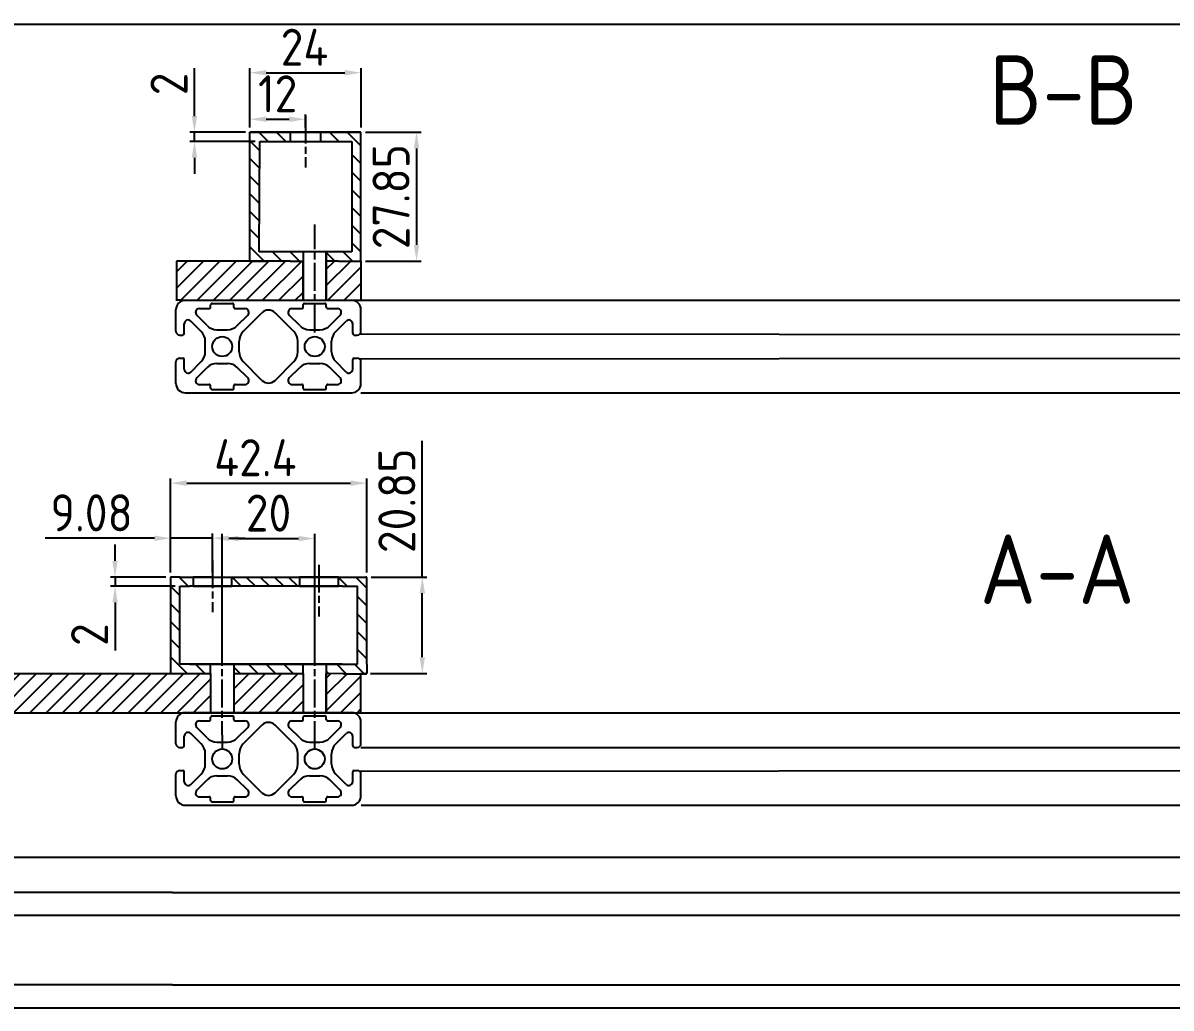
# Model space of a CAD drawing. Header units: millimetres. Extents: x 825 to 4294, y 1031 to 3282.
# Drawn here: x 3619 to 3867.2, y 1412.8 to 1625.7 of the extents above; entities that cross this region are included whole.
import ezdxf

# ---------------------------------------------------------------- set-up
doc = ezdxf.new("R2010")
doc.units = ezdxf.units.MM
for name, pattern in [('AM_ISO08W050', [18, 12, -1.5, 3, -1.5]), ('AM_ISO08W050x2', [9, 6, -0.75, 1.5, -0.75]), ('AUSGEZOGEN', [0]), ('PHL_THICK', [0])]:
    doc.linetypes.add(name, pattern=pattern)
for name, color, linetype, lineweight in [('AM_5', 3, 'Continuous', 25), ('AM_7N', 4, 'AM_ISO08W050', 25), ('AM_8', 1, 'Continuous', 25), ('linie4fun', 6, 'Continuous', 25)]:
    doc.layers.add(name, color=color, linetype=linetype, lineweight=lineweight)
doc.layers.add('L5STAR', color=7, linetype='AUSGEZOGEN')
doc.layers.add('wymiar', color=90, linetype='Continuous')
doc.styles.get("Standard").update_dxf_attribs({"font": 'geniso.shx'})
doc.dimstyles.new('AM_ISO$0', dxfattribs={"dimtxt": 3.5, "dimasz": 3.5, "dimexe": 1, "dimexo": 1, "dimgap": 1.5, "dimtad": 1, "dimdsep": 46, "dimtxsty": 'Standard', "dimcen": 0, "dimclrd": 256, "dimclre": 256, "dimclrt": 2, "dimadec": 0, "dimazin": 2, "dimtp": 0.1, "dimtm": 0.1, "dimtfac": 0.71, "dimtdec": 3, "dimtmove": 0, "dimatfit": 3, "dimfxl": 1, "dimlwd": -1, "dimlwe": -1, "dimarcsym": 1})
pattern_1 = [(45, (-917.7013, 222.8529), (-1.767767, 1.767767), [])]
pattern_2 = [(45, (-917.7013, 236.973), (-1.767767, 1.767767), [])]
pattern_3 = [(135, (-917.7013, 236.973), (-1.9091883, -1.9091883), [])]
pattern_4 = [(135, (-917.7013, 222.8529), (-1.9091883, -1.9091883), [])]

# ---------------------------------------------------------------- blocks, each defined once
blk = doc.blocks.new('*D112')
at = {"layer": 'AM_5', "linetype": 'ByBlock', "transparency": 16777216}
for p, q in [((3705.37, 1505.94), (3705.37, 1535.38)), ((3694.35, 1505.94), (3706.37, 1505.94)), ((3705.37, 1488.6), (3705.37, 1502.44)), ((3694.19, 1485.1), (3706.37, 1485.1))]:
    blk.add_line(p, q, dxfattribs=at)
at = {"layer": 'AM_5', "transparency": 16777216}
for points in [[(3704.79, 1502.44), (3705.96, 1502.44), (3705.37, 1505.94)], [(3704.79, 1488.6), (3705.96, 1488.6), (3705.37, 1485.1)]]:
    blk.add_solid(points, dxfattribs=at)
at = {"layer": 'DEFPOINTS', "color": 0, "transparency": 16777216}
for p in [(3693.35, 1505.94), (3693.19, 1485.1), (3705.37, 1485.1)]:
    blk.add_point(p, dxfattribs=at)
at = {"layer": 'AM_5', "color": 2, "transparency": 16777216, "insert": (3699.87, 1522.41), "char_height": 8, "attachment_point": 5, "rotation": 90}
blk.add_mtext('20.85', dxfattribs=at)
blk = doc.blocks.new('*D113')
at = {"layer": 'AM_5', "linetype": 'ByBlock', "transparency": 16777216}
for p, q in [((3693.12, 1602.06), (3705.12, 1602.06)), ((3704.12, 1598.56), (3704.12, 1577.71)), ((3693.12, 1574.21), (3705.12, 1574.21))]:
    blk.add_line(p, q, dxfattribs=at)
at = {"layer": 'AM_5', "transparency": 16777216}
for points in [[(3703.53, 1598.56), (3704.7, 1598.56), (3704.12, 1602.06)], [(3703.53, 1577.71), (3704.7, 1577.71), (3704.12, 1574.21)]]:
    blk.add_solid(points, dxfattribs=at)
at = {"layer": 'DEFPOINTS', "color": 0, "transparency": 16777216}
for p in [(3692.12, 1602.06), (3692.12, 1574.21), (3704.12, 1574.21)]:
    blk.add_point(p, dxfattribs=at)
at = {"layer": 'AM_5', "color": 2, "transparency": 16777216, "insert": (3698.62, 1588.13), "char_height": 8, "attachment_point": 5, "rotation": 90}
blk.add_mtext('27.85', dxfattribs=at)
blk = doc.blocks.new('*D116')
at = {"layer": 'AM_5', "linetype": 'ByBlock', "transparency": 16777216}
for p, q in [((3638.95, 1509.44), (3638.95, 1512.94)), ((3649.95, 1505.94), (3637.95, 1505.94)), ((3651.96, 1503.94), (3637.95, 1503.94)), ((3638.95, 1505.94), (3638.95, 1503.94)), ((3638.95, 1500.44), (3638.95, 1490.06))]:
    blk.add_line(p, q, dxfattribs=at)
at = {"layer": 'AM_5', "transparency": 16777216}
for points in [[(3638.37, 1509.44), (3639.53, 1509.44), (3638.95, 1505.94)], [(3638.37, 1500.44), (3639.53, 1500.44), (3638.95, 1503.94)]]:
    blk.add_solid(points, dxfattribs=at)
at = {"layer": 'DEFPOINTS', "color": 0, "transparency": 16777216}
for p in [(3638.95, 1503.94), (3650.95, 1505.94), (3652.96, 1503.94)]:
    blk.add_point(p, dxfattribs=at)
at = {"layer": 'AM_5', "color": 2, "transparency": 16777216, "insert": (3633.45, 1493.5), "char_height": 8, "attachment_point": 5, "rotation": 90}
blk.add_mtext('2', dxfattribs=at)
blk = doc.blocks.new('*D119')
at = {"layer": 'AM_5', "linetype": 'ByBlock', "transparency": 16777216}
for p, q in [((3656.12, 1605.56), (3656.12, 1615.94)), ((3667.12, 1602.06), (3655.12, 1602.06)), ((3656.12, 1600.06), (3656.12, 1602.06)), ((3669.24, 1600.06), (3655.12, 1600.06)), ((3656.12, 1596.56), (3656.12, 1593.06))]:
    blk.add_line(p, q, dxfattribs=at)
at = {"layer": 'AM_5', "transparency": 16777216}
for points in [[(3655.53, 1605.56), (3656.7, 1605.56), (3656.12, 1602.06)], [(3655.53, 1596.56), (3656.7, 1596.56), (3656.12, 1600.06)]]:
    blk.add_solid(points, dxfattribs=at)
at = {"layer": 'DEFPOINTS', "color": 0, "transparency": 16777216}
for p in [(3656.12, 1602.06), (3668.12, 1602.06), (3670.24, 1600.06)]:
    blk.add_point(p, dxfattribs=at)
at = {"layer": 'AM_5', "color": 2, "transparency": 16777216, "insert": (3650.62, 1612.5), "char_height": 8, "attachment_point": 5, "rotation": 90}
blk.add_mtext('2', dxfattribs=at)
blk = doc.blocks.new('*D120')
at = {"layer": 'AM_5', "linetype": 'ByBlock', "transparency": 16777216}
for p, q in [((3668.12, 1603.06), (3668.12, 1615.93)), ((3692.12, 1603.06), (3692.12, 1615.93)), ((3671.62, 1614.93), (3688.62, 1614.93))]:
    blk.add_line(p, q, dxfattribs=at)
at = {"layer": 'AM_5', "transparency": 16777216}
for points in [[(3671.62, 1615.51), (3671.62, 1614.34), (3668.12, 1614.93)], [(3688.62, 1615.51), (3688.62, 1614.34), (3692.12, 1614.93)]]:
    blk.add_solid(points, dxfattribs=at)
at = {"layer": 'DEFPOINTS', "color": 0, "transparency": 16777216}
for p in [(3692.12, 1614.93), (3668.12, 1602.06), (3692.12, 1602.06)]:
    blk.add_point(p, dxfattribs=at)
at = {"layer": 'AM_5', "color": 2, "transparency": 16777216, "insert": (3679.91, 1620.43), "char_height": 8, "attachment_point": 5}
blk.add_mtext('24', dxfattribs=at)
blk = doc.blocks.new('*D121')
at = {"layer": 'AM_5', "linetype": 'ByBlock', "transparency": 16777216}
for p, q in [((3650.95, 1506.94), (3650.95, 1527.23)), ((3654.45, 1526.23), (3689.85, 1526.23)), ((3693.35, 1506.94), (3693.35, 1527.23))]:
    blk.add_line(p, q, dxfattribs=at)
at = {"layer": 'AM_5', "transparency": 16777216}
for points in [[(3654.45, 1526.82), (3654.45, 1525.65), (3650.95, 1526.23)], [(3689.85, 1526.82), (3689.85, 1525.65), (3693.35, 1526.23)]]:
    blk.add_solid(points, dxfattribs=at)
at = {"layer": 'DEFPOINTS', "color": 0, "transparency": 16777216}
for p in [(3693.35, 1526.23), (3650.95, 1505.94), (3693.35, 1505.94)]:
    blk.add_point(p, dxfattribs=at)
at = {"layer": 'AM_5', "color": 2, "transparency": 16777216, "insert": (3669.28, 1531.73), "char_height": 8, "attachment_point": 5}
blk.add_mtext('42.4', dxfattribs=at)
blk = doc.blocks.new('*D125')
at = {"layer": 'AM_5', "linetype": 'ByBlock', "transparency": 16777216}
for p, q in [((3647.45, 1514.32), (3623.82, 1514.32)), ((3650.95, 1506.94), (3650.95, 1515.32)), ((3660.03, 1514.32), (3650.95, 1514.32)), ((3660.03, 1506.94), (3660.03, 1515.32)), ((3663.53, 1514.32), (3667.03, 1514.32))]:
    blk.add_line(p, q, dxfattribs=at)
at = {"layer": 'AM_5', "transparency": 16777216}
for points in [[(3647.45, 1514.9), (3647.45, 1513.73), (3650.95, 1514.32)], [(3663.53, 1514.9), (3663.53, 1513.73), (3660.03, 1514.32)]]:
    blk.add_solid(points, dxfattribs=at)
at = {"layer": 'DEFPOINTS', "color": 0, "transparency": 16777216}
for p in [(3650.95, 1514.32), (3650.95, 1505.94), (3660.03, 1505.94)]:
    blk.add_point(p, dxfattribs=at)
at = {"layer": 'AM_5', "color": 2, "transparency": 16777216, "insert": (3633.88, 1519.82), "char_height": 8, "attachment_point": 5}
blk.add_mtext('9.08', dxfattribs=at)
blk = doc.blocks.new('*D126')
at = {"layer": 'AM_5', "linetype": 'ByBlock', "transparency": 16777216}
for p, q in [((3662.12, 1488.1), (3662.12, 1515.26)), ((3665.62, 1514.26), (3678.62, 1514.26)), ((3682.12, 1488.1), (3682.12, 1515.26))]:
    blk.add_line(p, q, dxfattribs=at)
at = {"layer": 'AM_5', "transparency": 16777216}
for points in [[(3665.62, 1514.84), (3665.62, 1513.67), (3662.12, 1514.26)], [(3678.62, 1514.84), (3678.62, 1513.67), (3682.12, 1514.26)]]:
    blk.add_solid(points, dxfattribs=at)
at = {"layer": 'DEFPOINTS', "color": 0, "transparency": 16777216}
for p in [(3682.12, 1514.26), (3662.12, 1487.1), (3682.12, 1487.1)]:
    blk.add_point(p, dxfattribs=at)
at = {"layer": 'AM_5', "color": 2, "transparency": 16777216, "insert": (3672.12, 1519.76), "char_height": 8, "attachment_point": 5}
blk.add_mtext('20', dxfattribs=at)
blk = doc.blocks.new('*D127')
at = {"layer": 'AM_5', "linetype": 'ByBlock', "transparency": 16777216}
for p, q in [((3668.12, 1603.06), (3668.12, 1605.87)), ((3680.12, 1603.06), (3680.12, 1605.87)), ((3671.62, 1604.87), (3676.62, 1604.87))]:
    blk.add_line(p, q, dxfattribs=at)
at = {"layer": 'AM_5', "transparency": 16777216}
for points in [[(3671.62, 1605.46), (3671.62, 1604.29), (3668.12, 1604.87)], [(3676.62, 1605.46), (3676.62, 1604.29), (3680.12, 1604.87)]]:
    blk.add_solid(points, dxfattribs=at)
at = {"layer": 'DEFPOINTS', "color": 0, "transparency": 16777216}
for p in [(3680.12, 1604.87), (3668.12, 1602.06), (3680.12, 1602.06)]:
    blk.add_point(p, dxfattribs=at)
at = {"layer": 'AM_5', "color": 2, "transparency": 16777216, "insert": (3674.1, 1610.37), "char_height": 8, "attachment_point": 5}
blk.add_mtext('12', dxfattribs=at)

msp = doc.modelspace()

# ---------------------------------------------------------------- hatches: boundary and pattern name
at = {"layer": 'AM_8'}
h = msp.add_hatch(dxfattribs=at)
h.set_pattern_fill('_U', color=256, scale=2.7, angle=135, style=0, pattern_type=0)
h.set_pattern_definition(pattern_3)
h.paths.add_polyline_path([(3668.11742, 1574.20985), (3670.11742, 1574.20985), (3672.11742, 1574.20985), (3679.61742, 1574.20985), (3679.61742, 1576.20985), (3670.11742, 1576.20985), (3670.24198, 1600.05505), (3676.81742, 1600.05505), (3676.81742, 1602.05505), (3668.11742, 1602.05505)])
h = msp.add_hatch(dxfattribs=at)
h.set_pattern_fill('_U', color=256, scale=2.7, angle=135, style=0, pattern_type=0)
h.set_pattern_definition(pattern_3)
h.paths.add_polyline_path([(3683.41742, 1600.05505), (3685.11742, 1600.05505), (3690.11742, 1600.05505), (3690.11742, 1576.20985), (3684.61742, 1576.20985), (3684.61742, 1574.20985), (3691.34143, 1574.20985), (3692.11742, 1574.20985), (3692.11742, 1602.05505), (3683.41742, 1602.05505)])
h = msp.add_hatch(dxfattribs=at)
h.set_pattern_fill('_U', color=256, scale=2.5, angle=45, style=0, pattern_type=0)
h.set_pattern_definition(pattern_2)
h.paths.add_polyline_path([(3652.25568, 1565.74348), (3679.61742, 1565.74348), (3679.61742, 1574.20985), (3652.25568, 1574.20985)])
h = msp.add_hatch(dxfattribs=at)
h.set_pattern_fill('_U', color=256, scale=2.5, angle=45, style=0, pattern_type=0)
h.set_pattern_definition(pattern_2)
h.paths.add_polyline_path([(3684.61742, 1574.20985), (3684.61742, 1565.74348), (3690.11742, 1565.74348), (3692.11742, 1565.74348), (3692.11742, 1574.20985)])
h = msp.add_hatch(dxfattribs=at)
h.set_pattern_fill('_U', color=256, scale=2.7, angle=135, style=0, pattern_type=0)
h.set_pattern_definition(pattern_4)
h.paths.add_polyline_path([(3655.83167, 1503.94229), (3655.83167, 1505.94229), (3650.94983, 1505.94229), (3650.94983, 1485.09706), (3659.61742, 1485.09706), (3659.61742, 1487.09706), (3652.95768, 1487.09706), (3652.95768, 1503.94229)])
h = msp.add_hatch(dxfattribs=at)
h.set_pattern_fill('_U', color=256, scale=2.16, angle=135, style=0, pattern_type=0)
h.set_pattern_definition([(135, (-917.7013, 222.8529), (-1.5273506, -1.5273506), [])])
h.paths.add_polyline_path([(3664.23167, 1503.94229), (3678.83167, 1503.94229), (3678.83167, 1505.94229), (3664.23167, 1505.94229)])
h = msp.add_hatch(dxfattribs=at)
h.set_pattern_fill('_U', color=256, scale=2.7, angle=135, style=0, pattern_type=0)
h.set_pattern_definition(pattern_4)
h.paths.add_polyline_path([(3693.19495, 1505.94229), (3687.23167, 1505.94229), (3687.23167, 1503.94229), (3688.03167, 1503.94229), (3691.34738, 1503.94229), (3691.34738, 1487.09706), (3684.61742, 1487.09706), (3684.61742, 1485.09706), (3688.35459, 1485.05658), (3692.11742, 1485.05658), (3692.11742, 1485.09706), (3693.34738, 1485.09706), (3693.34738, 1505.94229)])
h = msp.add_hatch(dxfattribs=at)
h.set_pattern_fill('_U', color=256, scale=2.7, angle=135, style=0, pattern_type=0)
h.set_pattern_definition(pattern_4)
h.paths.add_polyline_path([(3679.61742, 1487.09706), (3664.61742, 1487.09706), (3664.61742, 1485.09706), (3679.61742, 1485.09706)])
h = msp.add_hatch(dxfattribs=at)
h.set_pattern_fill('_U', color=256, scale=2.5, angle=45, style=0, pattern_type=0)
h.set_pattern_definition(pattern_1)
edge = h.paths.add_edge_path()
edge.add_line((3654.11742, 1476.63069), (3659.61742, 1476.63069))
edge.add_line((3659.61742, 1476.63069), (3659.61742, 1485.09706))
edge.add_line((3659.61742, 1485.09706), (3580.87507, 1485.09706))
edge.add_line((3580.87507, 1485.09706), (3580.87507, 1476.59706))
edge.add_line((3580.87507, 1476.59706), (3586.37507, 1476.59706))
edge.add_line((3586.37507, 1476.59706), (3653.75222, 1476.59706))
edge.add_arc((3654.11742, 1474.63069), 2, 90, 100.5212424, ccw=False)
h = msp.add_hatch(dxfattribs=at)
h.set_pattern_fill('_U', color=256, scale=2.5, angle=45, style=0, pattern_type=0)
h.set_pattern_definition(pattern_1)
h.paths.add_polyline_path([(3679.61742, 1485.09706), (3664.61742, 1485.09706), (3664.61742, 1476.63069), (3679.61742, 1476.63069)])
h = msp.add_hatch(dxfattribs=at)
h.set_pattern_fill('_U', color=256, scale=2.5, angle=45, style=0, pattern_type=0)
h.set_pattern_definition(pattern_1)
edge = h.paths.add_edge_path()
edge.add_arc((3690.11742, 1474.63069), 2, 79.4787576, 90, ccw=False)
edge.add_line((3690.48262, 1476.59706), (3692.11742, 1476.59706))
edge.add_line((3692.11742, 1476.59706), (3692.11742, 1485.05658))
edge.add_line((3692.11742, 1485.05658), (3688.35459, 1485.05658))
edge.add_line((3688.35459, 1485.05658), (3684.61742, 1485.09706))
edge.add_line((3684.61742, 1485.09706), (3684.61742, 1476.63069))
edge.add_line((3684.61742, 1476.63069), (3690.11742, 1476.63069))

# ---------------------------------------------------------------- linework, layer by layer
at = {"layer": 'AM_7N', "linetype": 'AM_ISO08W050x2'}
for p, q in [((3680.11742, 1605.65505), (3680.11742, 1594.45505)), ((3682.17247, 1558.80921), (3682.14614, 1582.1099)), ((3660.03167, 1509.54229), (3660.03167, 1498.34229)), ((3683.03167, 1508.59264), (3683.03167, 1497.39264)), ((3662.1474, 1468.78048), (3662.11742, 1493.97019)), ((3682.11742, 1468.78069), (3682.11742, 1493.97019))]:
    msp.add_line(p, q, dxfattribs=at)
at = {"layer": 'L5STAR'}
msp.add_line((3668.11742, 1602.05505), (3692.11742, 1602.05505), dxfattribs=at)
at = {"layer": 'linie4fun'}
for p, q in [((3668.11742, 1574.20985), (3668.11742, 1602.05505)), ((3692.11742, 1602.05505), (3668.11742, 1602.05505)), ((3668.11742, 1574.20985), (3668.11742, 1602.05505)), ((3680.11742, 1602.05505), (3676.81742, 1602.05505)), ((3676.81742, 1602.05505), (3676.81742, 1600.05505)), ((3683.41742, 1600.05505), (3683.41742, 1602.05505)), ((3692.11742, 1574.20985), (3692.11742, 1602.05505)), ((3670.11742, 1576.20985), (3670.24198, 1600.05505)), ((3670.11742, 1576.20985), (3670.24198, 1600.05505)), ((3670.24198, 1600.05505), (3675.11742, 1600.05505)), ((3670.24198, 1600.05505), (3675.11742, 1600.05505)), ((3675.11742, 1600.05505), (3685.11742, 1600.05505)), ((3676.81742, 1600.05505), (3683.41742, 1600.05505)), ((3685.11742, 1600.05505), (3690.11742, 1600.05505)), ((3685.11742, 1600.05505), (3690.11742, 1600.05505)), ((3690.11742, 1600.05505), (3690.11742, 1576.20985)), ((3690.11742, 1600.05505), (3690.11742, 1576.20985)), ((3690.11742, 1576.20985), (3670.11742, 1576.20985)), ((3690.11742, 1576.20985), (3670.11742, 1576.20985)), ((3690.11742, 1576.20985), (3670.11742, 1576.20985)), ((3690.11742, 1576.20985), (3670.11742, 1576.20985)), ((3679.61742, 1576.20985), (3679.61742, 1565.74348)), ((3684.61742, 1574.20985), (3684.61742, 1576.20985)), ((3684.61742, 1576.20985), (3684.61742, 1574.20985)), ((3652.25568, 1574.20985), (3652.25568, 1565.74348)), ((3676.82692, 1574.20985), (3652.25568, 1574.20985)), ((3668.11742, 1574.20985), (3672.11742, 1574.20985)), ((3668.11742, 1574.20985), (3670.11742, 1574.20985)), ((3668.11742, 1574.20985), (3672.11742, 1574.20985)), ((3668.11742, 1574.20985), (3670.11742, 1574.20985)), ((3676.82692, 1574.20985), (3679.61742, 1574.20985)), ((3679.61742, 1565.74348), (3679.61742, 1574.20985)), ((3684.61742, 1574.20985), (3684.61742, 1565.74348)), ((3684.61742, 1565.74348), (3684.61742, 1574.20985)), ((3687.28444, 1574.20985), (3684.61742, 1574.20985)), ((3687.28444, 1574.20985), (3692.11742, 1574.20985)), ((3691.34143, 1574.20985), (3692.11742, 1574.20985)), ((3691.34143, 1574.20985), (3692.11742, 1574.20985)), ((3692.11742, 1574.20985), (3692.11742, 1565.74348)), ((3652.25568, 1565.74348), (3652.11742, 1565.74348)), ((3653.61742, 1565.74348), (3652.25568, 1565.74348)), ((3653.61742, 1565.74348), (3690.61742, 1565.74348)), ((3690.61742, 1565.74348), (3692.11742, 1565.74348)), ((3692.11742, 1565.74348), (3987.97916, 1565.74348)), ((3691.8831, 1558.47779), (3987.97916, 1558.24348)), ((3987.97916, 1553.24348), (3691.8831, 1553.00916)), ((3692.09935, 1545.74347), (3987.97916, 1545.74348)), ((3650.94983, 1505.94229), (3650.94983, 1486.59706)), ((3653.03167, 1505.94229), (3650.94983, 1505.94229)), ((3652.95768, 1487.09706), (3652.95768, 1503.94229)), ((3652.95768, 1503.94229), (3655.03167, 1503.94229)), ((3653.03167, 1505.94229), (3690.03167, 1505.94229)), ((3688.03167, 1503.94229), (3655.03167, 1503.94229)), ((3660.03167, 1505.94229), (3655.83167, 1505.94229)), ((3655.83167, 1505.94229), (3655.83167, 1503.94229)), ((3655.83167, 1503.94229), (3664.23167, 1503.94229)), ((3664.23167, 1503.94229), (3664.23167, 1505.94229)), ((3683.03167, 1505.94229), (3678.83167, 1505.94229)), ((3678.83167, 1505.94229), (3678.83167, 1503.94229)), ((3687.23167, 1505.94229), (3678.83167, 1505.94229)), ((3678.83167, 1503.94229), (3687.03167, 1503.94229)), ((3687.03167, 1503.94229), (3687.23167, 1503.94229)), ((3687.23167, 1503.94229), (3687.23167, 1505.94229)), ((3688.03167, 1503.94229), (3691.34738, 1503.94229)), ((3690.03167, 1505.94229), (3693.19495, 1505.94229)), ((3691.34738, 1487.09706), (3691.34738, 1503.94229)), ((3693.34738, 1505.94229), (3693.19495, 1505.94229)), ((3693.34738, 1487.09706), (3693.34738, 1505.94229)), ((3650.94983, 1486.59706), (3650.94983, 1485.09706)), ((3655.03167, 1487.09706), (3652.95768, 1487.09706)), ((3688.03167, 1487.09706), (3655.03167, 1487.09706)), ((3655.03167, 1487.09706), (3688.03167, 1487.09706)), ((3659.61742, 1485.09706), (3659.61742, 1487.09706)), ((3659.61742, 1487.09706), (3664.61742, 1487.09706)), ((3664.61742, 1487.09706), (3664.61742, 1485.09706)), ((3667.18158, 1487.09706), (3676.58957, 1487.09706)), ((3679.61742, 1485.09706), (3679.61742, 1487.09706)), ((3679.61742, 1487.09706), (3684.61742, 1487.09706)), ((3684.61742, 1487.09706), (3684.61742, 1476.63069)), ((3688.03167, 1487.09706), (3691.34738, 1487.09706)), ((3693.34738, 1487.09706), (3693.34738, 1485.09706)), ((3508.23277, 1485.09706), (3656.36844, 1485.09706)), ((3650.94983, 1485.09706), (3652.94983, 1485.09706)), ((3650.94983, 1485.09706), (3656.36844, 1485.09706)), ((3653.03167, 1485.09706), (3655.03167, 1485.09706)), ((3656.36844, 1485.09706), (3659.61742, 1485.09706)), ((3659.61742, 1485.09706), (3659.61742, 1476.63069)), ((3664.61742, 1485.09706), (3664.61742, 1476.63069)), ((3664.61742, 1485.09706), (3679.61742, 1485.09706)), ((3679.61742, 1485.09706), (3679.61742, 1476.59706)), ((3684.61742, 1476.59706), (3684.61742, 1485.09706)), ((3688.35459, 1485.05658), (3684.61742, 1485.09706)), ((3688.35459, 1485.05658), (3693.34738, 1485.05658)), ((3692.11742, 1476.59706), (3692.11742, 1485.09706)), ((3692.11742, 1485.09706), (3693.19495, 1485.09706)), ((3693.34738, 1485.09706), (3693.19495, 1485.09706)), ((3508.23277, 1476.59706), (3692.11742, 1476.59706)), ((3653.61742, 1476.63069), (3690.61742, 1476.63069)), ((3692.11742, 1476.59706), (3986.03167, 1476.63069)), ((3692.11742, 1469.13069), (3986.03167, 1469.13069)), ((3986.03167, 1464.13069), (3691.8831, 1463.89637)), ((3692.18626, 1456.63069), (3986.03167, 1456.63069)), ((3651.38935, 1445.3011), (3508.23276, 1445.3011)), ((4025.88935, 1445.3011), (3651.38935, 1445.3011)), ((3651.38935, 1437.8011), (3508.23276, 1437.8011)), ((3651.38935, 1437.8011), (4025.88935, 1437.8011)), ((3651.38935, 1432.8011), (3508.23276, 1432.8011)), ((4025.88935, 1432.8011), (3651.38935, 1432.8011)), ((3651.38935, 1417.8011), (3508.23276, 1417.8011)), ((3651.38935, 1417.8011), (4025.88935, 1417.8011)), ((3651.38935, 1412.8011), (3508.23276, 1412.8011)), ((4025.88935, 1412.8011), (3651.38935, 1412.8011))]:
    msp.add_line(p, q, dxfattribs=at)
at = {"layer": 'linie4fun', "linetype": 'PHL_THICK'}
for p, q in [((3652.11742, 1559.04348), (3652.11742, 1563.74348)), ((3654.11742, 1565.74348), (3690.11742, 1565.74348)), ((3657.19983, 1563.94348), (3659.31742, 1563.94348)), ((3659.61742, 1564.24348), (3659.61742, 1564.74348)), ((3659.91742, 1565.04348), (3664.31742, 1565.04348)), ((3664.61742, 1564.24348), (3664.61742, 1564.74348)), ((3664.91742, 1563.94348), (3667.03501, 1563.94348)), ((3677.19983, 1563.94348), (3679.31742, 1563.94348)), ((3679.61742, 1564.24348), (3679.61742, 1564.74348)), ((3679.91742, 1565.04348), (3684.31742, 1565.04348)), ((3684.61742, 1564.24348), (3684.61742, 1564.74348)), ((3684.91742, 1563.94348), (3687.03501, 1563.94348)), ((3692.11742, 1559.04348), (3692.11742, 1563.74348)), ((3657.58874, 1558.99936), (3655.33843, 1561.24967)), ((3658.86153, 1560.27216), (3656.61123, 1562.52246)), ((3665.37331, 1560.27216), (3667.62361, 1562.52246)), ((3666.6461, 1558.99936), (3670.7032, 1563.05647)), ((3677.58874, 1558.99936), (3673.53163, 1563.05647)), ((3678.86153, 1560.27216), (3676.61123, 1562.52246)), ((3685.3733, 1560.27216), (3687.62361, 1562.52246)), ((3686.6461, 1558.99936), (3688.8964, 1561.24967)), ((3653.91742, 1558.54348), (3653.91742, 1560.66106)), ((3660.98285, 1559.39348), (3663.25198, 1559.39348)), ((3680.98285, 1559.39348), (3683.25198, 1559.39348)), ((3690.31742, 1558.54348), (3690.31742, 1560.66106)), ((3652.91742, 1558.24348), (3653.61742, 1558.24348)), ((3658.46742, 1554.60891), (3658.46742, 1556.87804)), ((3665.76742, 1554.60891), (3665.76742, 1556.87804)), ((3678.46742, 1554.60891), (3678.46742, 1556.87804)), ((3685.76742, 1554.60891), (3685.76742, 1556.87804)), ((3690.61742, 1558.24348), (3691.31742, 1558.24348)), ((3652.11742, 1547.74348), (3652.11742, 1552.44348)), ((3652.91742, 1553.24348), (3653.61742, 1553.24348)), ((3653.91742, 1550.82589), (3653.91742, 1552.94348)), ((3655.33843, 1550.23728), (3657.58874, 1552.48759)), ((3656.61123, 1548.96449), (3658.86153, 1551.2148)), ((3660.98285, 1552.09348), (3663.25198, 1552.09348)), ((3667.62361, 1548.96449), (3665.37331, 1551.2148)), ((3670.7032, 1548.43048), (3666.6461, 1552.48759)), ((3673.53163, 1548.43048), (3677.58874, 1552.48759)), ((3676.61123, 1548.96449), (3678.86153, 1551.2148)), ((3680.98285, 1552.09348), (3683.25198, 1552.09348)), ((3687.62361, 1548.96449), (3685.3733, 1551.2148)), ((3688.8964, 1550.23728), (3686.6461, 1552.48759)), ((3690.31742, 1550.82589), (3690.31742, 1552.94348)), ((3690.61742, 1553.24348), (3691.31742, 1553.24348)), ((3692.11742, 1547.74348), (3692.11742, 1552.44348)), ((3657.19983, 1547.54348), (3659.31742, 1547.54348)), ((3659.61742, 1546.74348), (3659.61742, 1547.24348)), ((3659.91742, 1546.44348), (3664.31742, 1546.44348)), ((3664.61742, 1546.74348), (3664.61742, 1547.24348)), ((3664.91742, 1547.54348), (3667.03501, 1547.54348)), ((3677.19983, 1547.54348), (3679.31742, 1547.54348)), ((3679.61742, 1546.74348), (3679.61742, 1547.24348)), ((3679.91742, 1546.44348), (3684.31742, 1546.44348)), ((3684.61742, 1546.74348), (3684.61742, 1547.24348)), ((3684.91742, 1547.54348), (3687.03501, 1547.54348)), ((3654.11742, 1545.74348), (3690.11742, 1545.74348)), ((3654.11742, 1476.63069), (3690.11742, 1476.63069)), ((3652.11742, 1469.93069), (3652.11742, 1474.63069)), ((3657.19983, 1474.83069), (3659.31742, 1474.83069)), ((3659.61742, 1475.13069), (3659.61742, 1475.63069)), ((3659.91742, 1475.93069), (3664.31742, 1475.93069)), ((3664.61742, 1475.13069), (3664.61742, 1475.63069)), ((3664.91742, 1474.83069), (3667.03501, 1474.83069)), ((3677.19983, 1474.83069), (3679.31742, 1474.83069)), ((3679.61742, 1475.13069), (3679.61742, 1475.63069)), ((3679.91742, 1475.93069), (3684.31742, 1475.93069)), ((3684.61742, 1475.13069), (3684.61742, 1475.63069)), ((3684.91742, 1474.83069), (3687.03501, 1474.83069)), ((3692.11742, 1469.93069), (3692.11742, 1474.63069)), ((3657.58874, 1469.88657), (3655.33843, 1472.13688)), ((3658.86153, 1471.15937), (3656.61123, 1473.40967)), ((3665.37331, 1471.15937), (3667.62361, 1473.40967)), ((3666.6461, 1469.88657), (3670.7032, 1473.94368)), ((3677.58874, 1469.88657), (3673.53163, 1473.94368)), ((3678.86153, 1471.15937), (3676.61123, 1473.40967)), ((3685.37331, 1471.15937), (3687.62361, 1473.40967)), ((3686.6461, 1469.88657), (3688.8964, 1472.13688)), ((3652.91742, 1469.13069), (3653.61742, 1469.13069)), ((3653.91742, 1469.43069), (3653.91742, 1471.54827)), ((3660.98285, 1470.28069), (3663.25199, 1470.28069)), ((3680.98285, 1470.28069), (3683.25199, 1470.28069)), ((3690.31742, 1469.43069), (3690.31742, 1471.54827)), ((3690.61742, 1469.13069), (3691.31742, 1469.13069)), ((3658.46742, 1465.49612), (3658.46742, 1467.76525)), ((3665.76742, 1465.49612), (3665.76742, 1467.76525)), ((3678.46742, 1465.49612), (3678.46742, 1467.76525)), ((3685.76742, 1465.49612), (3685.76742, 1467.76525)), ((3652.11742, 1458.63069), (3652.11742, 1463.33069)), ((3652.91742, 1464.13069), (3653.61742, 1464.13069)), ((3653.91742, 1461.7131), (3653.91742, 1463.83069)), ((3655.33843, 1461.12449), (3657.58874, 1463.3748)), ((3656.61123, 1459.8517), (3658.86153, 1462.10201)), ((3660.98285, 1462.98069), (3663.25199, 1462.98069)), ((3667.62361, 1459.8517), (3665.37331, 1462.10201)), ((3670.7032, 1459.31769), (3666.6461, 1463.3748)), ((3673.53163, 1459.31769), (3677.58874, 1463.3748)), ((3676.61123, 1459.8517), (3678.86153, 1462.10201)), ((3680.98285, 1462.98069), (3683.25199, 1462.98069)), ((3687.62361, 1459.8517), (3685.37331, 1462.10201)), ((3688.8964, 1461.12449), (3686.6461, 1463.3748)), ((3690.31742, 1461.7131), (3690.31742, 1463.83069)), ((3690.61742, 1464.13069), (3691.31742, 1464.13069)), ((3692.11742, 1458.63069), (3692.11742, 1463.33069)), ((3657.19983, 1458.43069), (3659.31742, 1458.43069)), ((3659.61742, 1457.63069), (3659.61742, 1458.13069)), ((3659.91742, 1457.33069), (3664.31742, 1457.33069)), ((3664.61742, 1457.63069), (3664.61742, 1458.13069)), ((3664.91742, 1458.43069), (3667.03501, 1458.43069)), ((3677.19983, 1458.43069), (3679.31742, 1458.43069)), ((3679.61742, 1457.63069), (3679.61742, 1458.13069)), ((3679.91742, 1457.33069), (3684.31742, 1457.33069)), ((3684.61742, 1457.63069), (3684.61742, 1458.13069)), ((3684.91742, 1458.43069), (3687.03501, 1458.43069)), ((3654.11742, 1456.63069), (3690.11742, 1456.63069))]:
    msp.add_line(p, q, dxfattribs=at)
for centre in [(3662.11742, 1555.74348), (3682.11742, 1555.74348), (3662.11742, 1466.63069), (3682.11742, 1466.63069)]:
    msp.add_circle(centre, 2.15, dxfattribs=at)
for centre, radius, start, end in [((3654.11742, 1563.74348), 2, 90, 180), ((3657.19983, 1563.11106), 0.83241, 89.9999893, 225.0000013), ((3659.31742, 1564.24348), 0.3, 269.9999636, 0), ((3659.91742, 1564.74348), 0.3, 89.9999636, 180), ((3664.31742, 1564.74348), 0.3, 0, 90.0000307), ((3664.91742, 1564.24348), 0.3, 180, 270.0000422), ((3667.03501, 1563.11106), 0.83241, 315.0000002, 90.0000087), ((3672.11742, 1561.64226), 2, 44.9999971, 135.0000044), ((3677.19983, 1563.11106), 0.83241, 89.9999893, 225.0000013), ((3679.31742, 1564.24348), 0.3, 269.9999636, 0), ((3679.91742, 1564.74348), 0.3, 89.9999636, 180), ((3684.31742, 1564.74348), 0.3, 0, 90.0000307), ((3684.91742, 1564.24348), 0.3, 180, 270.0000422), ((3687.03501, 1563.11106), 0.83241, 315.0000002, 90.0000087), ((3690.11742, 1563.74348), 2, 0, 90), ((3654.74983, 1560.66106), 0.83241, 44.999975, 180), ((3689.48501, 1560.66106), 0.83241, 0, 135.0000245), ((3652.91742, 1559.04348), 0.8, 180, 269.9999454), ((3653.61742, 1558.54348), 0.3, 270, 0), ((3655.46742, 1556.87804), 3, 0, 45.0000033), ((3660.98285, 1562.39348), 3, 225.0000033, 269.9999973), ((3663.25198, 1562.39348), 3, 270.0000033, 315.0000036), ((3668.76742, 1556.87804), 3, 135.0000005, 180), ((3675.46742, 1556.87804), 3, 0, 45.0000005), ((3680.98285, 1562.39348), 3, 224.9999968, 269.9999973), ((3683.25198, 1562.39348), 3, 270.0000033, 314.9999972), ((3688.76742, 1556.87804), 3, 134.9999965, 180), ((3690.61742, 1558.54348), 0.3, 180, 270), ((3691.31742, 1559.04348), 0.8, 270.0000546, 0), ((3655.46742, 1554.60891), 3, 314.9999965, 0), ((3668.76742, 1554.60891), 3, 180, 224.999999), ((3675.46742, 1554.60891), 3, 315, 0), ((3688.76742, 1554.60891), 3, 180, 225.0000033), ((3652.91742, 1552.44348), 0.8, 90.0000546, 180), ((3653.61742, 1552.94348), 0.3, 0, 90), ((3660.98285, 1549.09348), 3, 90.0000033, 134.9999972), ((3663.25198, 1549.09348), 3, 44.9999968, 89.9999973), ((3680.98285, 1549.09348), 3, 90.0000033, 135.0000036), ((3683.25198, 1549.09348), 3, 45.0000033, 89.9999973), ((3690.61742, 1552.94348), 0.3, 90, 180), ((3691.31742, 1552.44348), 0.8, 0, 89.9999454), ((3654.74983, 1550.82589), 0.83241, 180, 315.0000245), ((3657.19983, 1548.37589), 0.83241, 135.0000002, 270.0000087), ((3667.03501, 1548.37589), 0.83241, 269.9999893, 45.0000013), ((3677.19983, 1548.37589), 0.83241, 135.0000002, 270.0000087), ((3687.03501, 1548.37589), 0.83241, 269.9999893, 45.0000013), ((3689.48501, 1550.82589), 0.83241, 224.999975, 0), ((3654.11742, 1547.74348), 2, 180, 270), ((3659.31742, 1547.24348), 0.3, 0, 90.0000422), ((3659.91742, 1546.74348), 0.3, 180, 270.0000307), ((3664.31742, 1546.74348), 0.3, 269.9999636, 0), ((3664.91742, 1547.24348), 0.3, 89.9999636, 180), ((3672.11742, 1549.8447), 2, 224.9999998, 314.9999987), ((3679.31742, 1547.24348), 0.3, 0, 90.0000422), ((3679.91742, 1546.74348), 0.3, 180, 270.0000307), ((3684.31742, 1546.74348), 0.3, 269.9999636, 0), ((3684.91742, 1547.24348), 0.3, 89.9999636, 180), ((3690.11742, 1547.74348), 2, 270, 0), ((3654.11742, 1474.63069), 2, 90, 180), ((3690.11742, 1474.63069), 2, 0, 90), ((3657.19983, 1473.99827), 0.83241, 89.9999893, 225.0000013), ((3659.31742, 1475.13069), 0.3, 269.9999636, 0), ((3659.91742, 1475.63069), 0.3, 89.9999636, 180), ((3664.31742, 1475.63069), 0.3, 0, 90.0000307), ((3664.91742, 1475.13069), 0.3, 180, 270.0000422), ((3667.03501, 1473.99827), 0.83241, 315.0000002, 90.0000087), ((3672.11742, 1472.52947), 2, 44.9999971, 135.0000044), ((3677.19983, 1473.99827), 0.83241, 89.9999893, 225.0000013), ((3679.31742, 1475.13069), 0.3, 269.9999636, 0), ((3679.91742, 1475.63069), 0.3, 89.9999636, 180), ((3684.31742, 1475.63069), 0.3, 0, 90.0000307), ((3684.91742, 1475.13069), 0.3, 180, 270.0000422), ((3687.03501, 1473.99827), 0.83241, 315.0000002, 90.0000087), ((3654.74983, 1471.54827), 0.83241, 44.999975, 180), ((3689.48501, 1471.54827), 0.83241, 0, 135.0000245), ((3652.91742, 1469.93069), 0.8, 180, 269.9999454), ((3653.61742, 1469.43069), 0.3, 270, 0), ((3655.46742, 1467.76525), 3, 0, 45.0000033), ((3660.98285, 1473.28069), 3, 225.0000033, 269.9999973), ((3663.25199, 1473.28069), 3, 270.0000033, 315.0000036), ((3668.76742, 1467.76525), 3, 135.0000005, 180), ((3675.46742, 1467.76525), 3, 0, 45.0000005), ((3680.98285, 1473.28069), 3, 224.9999968, 269.9999973), ((3683.25199, 1473.28069), 3, 270.0000033, 314.9999972), ((3688.76742, 1467.76525), 3, 134.9999965, 180), ((3690.61742, 1469.43069), 0.3, 180, 270), ((3691.31742, 1469.93069), 0.8, 270.0000546, 0), ((3655.46742, 1465.49612), 3, 314.9999965, 0), ((3668.76742, 1465.49612), 3, 180, 224.999999), ((3675.46742, 1465.49612), 3, 315, 0), ((3688.76742, 1465.49612), 3, 180, 225.0000033), ((3652.91742, 1463.33069), 0.8, 90.0000546, 180), ((3653.61742, 1463.83069), 0.3, 0, 90), ((3654.74983, 1461.7131), 0.83241, 180, 315.0000245), ((3660.98285, 1459.98069), 3, 90.0000033, 134.9999972), ((3663.25199, 1459.98069), 3, 44.9999968, 89.9999973), ((3680.98285, 1459.98069), 3, 90.0000033, 135.0000036), ((3683.25199, 1459.98069), 3, 45.0000033, 89.9999973), ((3689.48501, 1461.7131), 0.83241, 224.999975, 0), ((3690.61742, 1463.83069), 0.3, 90, 180), ((3691.31742, 1463.33069), 0.8, 0, 89.9999454), ((3657.19983, 1459.2631), 0.83241, 135.0000002, 270.0000087), ((3667.03501, 1459.2631), 0.83241, 269.9999893, 45.0000013), ((3672.11742, 1460.73191), 2, 224.9999998, 314.9999987), ((3677.19983, 1459.2631), 0.83241, 135.0000002, 270.0000087), ((3687.03501, 1459.2631), 0.83241, 269.9999893, 45.0000013), ((3654.11742, 1458.63069), 2, 180, 270), ((3659.31742, 1458.13069), 0.3, 0, 90.0000422), ((3659.91742, 1457.63069), 0.3, 180, 270.0000307), ((3664.31742, 1457.63069), 0.3, 269.9999636, 0), ((3664.91742, 1458.13069), 0.3, 89.9999636, 180), ((3679.31742, 1458.13069), 0.3, 0, 90.0000422), ((3679.91742, 1457.63069), 0.3, 180, 270.0000307), ((3684.31742, 1457.63069), 0.3, 269.9999636, 0), ((3684.91742, 1458.13069), 0.3, 89.9999636, 180), ((3690.11742, 1458.63069), 2, 270, 0)]:
    msp.add_arc(centre, radius, start, end, dxfattribs=at)
at = {"layer": 'wymiar'}
msp.add_line((3443.99377, 1625.39422), (4284.99377, 1625.39422), dxfattribs=at)

# ---------------------------------------------------------------- texts
at = {"layer": 'wymiar', "char_height": 15, "attachment_point": 1}
for s, insert in [('B-B', (3827.90861, 1618.69612)), ('A-A', (3825.89578, 1515.14753))]:
    msp.add_mtext_dynamic_manual_height_columns(s, width=158.4505661, gutter_width=12.5, heights=[0], dxfattribs=dict(at, insert=insert))

# ---------------------------------------------------------------- dimensions: what is measured, and where the dimension line sits
at = {"layer": 'AM_5'}
for base, p1, p2, picture, middle in [((3692.11742, 1614.9257), (3668.11742, 1602.05505), (3692.11742, 1602.05505), '*D120', (3679.91276, 1614.9257)), ((3680.11742, 1604.87238), (3668.11742, 1602.05505), (3680.11742, 1602.05505), '*D127', (3674.10194, 1604.87238)), ((3693.34738, 1526.23397), (3650.94983, 1505.94229), (3693.34738, 1505.94229), '*D121', (3669.28204, 1526.23397))]:
    dim = msp.add_linear_dim(base=base, p1=p1, p2=p2, dimstyle='AM_ISO$0', override={"dimtxt": 8}, dxfattribs=at)
    dim.commit()
    dim.dimension.update_dxf_attribs({"geometry": picture, "text_midpoint": middle, "dimtype": 160})
for base, p1, p2, picture, middle in [((3656.11742, 1602.05505), (3670.24198, 1600.05505), (3668.11742, 1602.05505), '*D119', (3650.61663, 1612.49686)), ((3704.11742, 1574.20985), (3692.11742, 1602.05505), (3692.11742, 1574.20985), '*D113', (3698.61663, 1588.13245)), ((3638.94983, 1503.94229), (3650.94983, 1505.94229), (3652.95768, 1503.94229), '*D116', (3633.44904, 1493.50048))]:
    dim = msp.add_linear_dim(base=base, p1=p1, p2=p2, angle=90, dimstyle='AM_ISO$0', override={"dimtxt": 8, "dimpost": ''}, dxfattribs=at)
    dim.commit()
    dim.dimension.update_dxf_attribs({"geometry": picture, "text_midpoint": middle})
dim = msp.add_linear_dim(base=(3705.37355, 1485.09706), p1=(3693.34738, 1505.94229), p2=(3693.19495, 1485.09706), angle=90, dimstyle='AM_ISO$0', override={"dimtxt": 8}, dxfattribs=at)
dim.commit()
dim.dimension.update_dxf_attribs({"geometry": '*D112', "text_midpoint": (3705.37355, 1522.40955), "dimtype": 160})
for base, p1, p2, picture, middle in [((3650.94983, 1514.31602), (3660.03167, 1505.94229), (3650.94983, 1505.94229), '*D125', (3633.88415, 1519.81602)), ((3682.11742, 1514.2574), (3662.11742, 1487.09706), (3682.11742, 1487.09706), '*D126', (3672.11742, 1519.75819))]:
    dim = msp.add_linear_dim(base=base, p1=p1, p2=p2, dimstyle='AM_ISO$0', override={"dimtxt": 8, "dimpost": ''}, dxfattribs=at)
    dim.commit()
    dim.dimension.update_dxf_attribs({"geometry": picture, "text_midpoint": middle})

doc.saveas('drawing.dxf')
